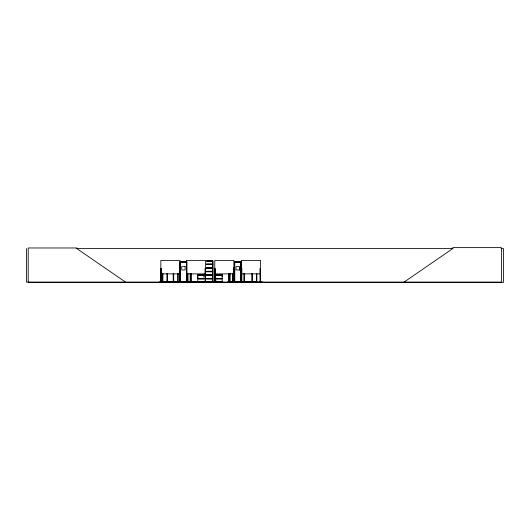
<?xml version="1.0" encoding="UTF-8"?>
<svg xmlns="http://www.w3.org/2000/svg" width="530" height="530" viewBox="0 0 530 530"><rect width="100%" height="100%" fill="white"/><g stroke="black" fill="none" stroke-linecap="round" stroke-linejoin="round"><path stroke-width="0.79" d="M204.11 278.343L197.789 278.343L197.796 276.793M206.521 275.236L212.841 275.236L212.835 278.343L206.521 278.343M206.521 264.616L212.841 264.616L212.835 267.716L206.521 267.716M222.183 276.793L222.183 275.236L215.869 275.236M197.776 282.086L197.789 278.965L204.11 278.965M162.644 281.821L159.04 282.026M162.485 282.059L162.518 281.602M212.861 281.834L216.684 281.821M239.481 281.602L239.481 282.092L243.131 282.092L227.701 282.059L235.698 282.053M239.388 282.059L239.374 281.602M239.547 281.841L243.88 281.741M197.73 282.013L222.196 281.96L222.189 278.965L215.869 278.965M162.365 282.053L162.465 273.354M186.434 282.04L186.355 260.382L205.454 260.382L205.454 282.092M240.746 282.04L240.746 261.833M251.783 282.053L251.882 273.354M239.984 266.988L239.454 267.577L239.514 269.816M202.202 282.079L201.738 282.079L203.593 281.821M201.771 282.079L202.288 281.94M203.089 282.073L203.52 281.675M203.215 282.086L207.369 282.053M203.553 281.94L203.222 282M208.058 281.695L207.879 282.086M208.369 282.086L208.853 282.066L208.012 281.874M210.715 281.973L210.046 281.96M214.948 281.94L215.511 282.073L215.081 282.073M215.048 281.94L214.908 281.602M216.174 282.073L216.664 281.821M216.406 281.94L216.538 282.073M216.637 281.94L216.306 281.94M186.719 261.939L180.067 261.833L180.067 282.092M241.031 261.939L234.379 261.833L234.485 281.993M215.604 273.758L215.319 275.467A1.126 1.126 0 0 0 215.087 277.236L215.326 281.576M404.085 282.092L452.739 248.61L452.739 247.623L501.387 247.623L501.387 282.092L26.5 282.092L26.5 248.61M202.182 282.086L201.996 282.073M203.334 282.086L203.586 281.821M207.998 282.092L208.515 282.086M215.392 282.006L214.941 282.086L214.981 268.591M173.105 282.059L173.171 281.602M206.508 271.347L212.848 271.466M76.24 248.61L452.991 248.61M501.016 248.61L503.5 248.61L503.5 282.377L28.209 282.377L28.209 247.974L76.863 247.974L76.863 248.61L125.511 282.092M206.521 260.873L212.848 260.873M206.521 260.992L212.848 260.985L212.841 263.993L206.521 263.993M206.528 261.184L212.835 261.184L212.835 263.993M180.067 261.939L186.825 261.853L186.805 282.092L186.719 261.833M180.067 262.257L186.825 262.257M234.379 262.224L241.137 262.257M206.481 264.205L212.888 264.205M206.481 264.397L212.888 264.397M206.481 267.935L212.888 267.935M206.481 268.127L212.888 268.127M206.521 268.346L212.841 268.346L212.841 271.334L206.521 271.334L212.835 271.254L212.835 268.346M160.842 268.591L161.286 268.591L161.325 282.092M180.067 268.591L179.617 268.591L179.71 282.092M186.355 268.591L186.805 268.591M233.889 268.591L233.445 268.591L233.405 282.092M239.427 268.591L239.885 268.591M260.555 268.591L260.104 268.591L260.19 282.092M239.421 269.969L236.042 269.969L236.042 266.597L239.421 266.597L239.427 270.174M206.521 271.605L212.848 271.605L212.841 274.613L206.521 274.613M206.528 271.804L212.835 271.804L212.835 274.613M160.842 273.891L179.942 273.891M186.355 273.891L205.454 273.891M214.789 273.891L233.889 273.891M241.448 273.891L260.555 273.891M197.789 274.613L204.11 274.613M215.869 274.613L222.189 274.613M197.743 274.831L204.149 274.831M206.481 274.831L212.888 274.831M215.823 274.831L222.236 274.831M197.743 275.024L204.149 275.024M206.481 275.024L212.888 275.024M215.823 275.024L222.236 275.024M204.11 275.236L197.789 275.236L197.789 278.343M215.869 278.343L222.189 278.343L222.189 275.236M197.743 278.555L204.149 278.555M206.481 278.555L212.888 278.555M215.823 278.555L222.236 278.555M197.743 278.747L204.149 278.747M206.481 278.747L212.888 278.747M215.823 278.747L222.236 278.747M206.521 278.965L212.841 278.965L212.888 282.092M216.147 280.834L215.631 280.834L215.631 281.821M215.048 281.351L215.18 281.821M161.332 281.602L160.795 281.602L160.802 282.092L160.842 260.382L179.942 260.382L179.942 282.092M162.412 281.602L162.975 281.602L162.975 282.092M166.91 281.602L167.473 281.602L167.473 282.092M229.172 281.602L228.609 281.602L228.609 282.092M229.457 281.602L230 281.602L229.994 282.092M256.891 281.602L256.328 281.602L256.328 282.092M260.601 281.602L260.058 281.602L260.064 282.092M162.975 281.741L166.91 281.741M173.734 281.741L177.676 281.741M181.869 281.834L178.246 281.814L181.876 282.053M192.814 281.814L184.579 281.821L192.807 282.092M252.393 281.741L256.328 281.741M258.766 281.821L262.33 281.834M197.796 281.874L222.183 281.874M235.691 281.841L227.728 282.026M178.285 282.053L192.84 282.053M240.938 267.557L241.932 269.114M244.509 282.059L244.443 281.602M234.77 282.04L234.803 261.833M233.935 282.059L233.889 260.382L214.789 260.382L214.749 282.092M190.76 282.059L190.707 273.354M180.14 282.026L180.173 261.833M234.485 261.939L241.137 261.853L241.137 282.092L241.031 261.833M234.432 281.993L234.485 261.833M260.469 281.602L260.535 282.092L260.555 260.382L241.448 260.382L241.508 282.092M260.429 268.591L260.429 282.092M260.223 268.591L260.283 282.092M256.838 273.354L256.891 282.092M256.785 281.602L256.785 282.092M256.381 273.354L256.434 282.092M255.599 282.092L255.599 281.675L231.02 281.675L231.02 282.092M254.897 281.675L254.897 282.092M252.393 281.602L252.393 282.092M252.34 273.354L252.34 282.092M251.929 281.602L251.929 282.092M244.39 273.354L244.337 282.092M243.985 281.602L243.985 282.092M243.932 273.354L243.88 282.092M241.812 282.092L241.773 268.591L241.329 268.591L241.329 282.092L241.415 281.602M241.687 281.602L241.687 282.092M241.653 268.591L241.653 282.092M239.938 281.741L239.938 282.092L239.832 281.602M233.763 268.591L233.763 282.092L233.677 267.57M233.571 268.591L233.531 282.092M233.22 281.602L233.167 282.092M233.16 273.354L233.114 282.092M233.034 273.354L232.961 282.092M232.829 273.354L232.829 282.092M232.796 281.602L232.796 282.092M232.71 273.354L232.67 282.092M231.716 281.675L231.716 282.092M229.954 273.354L229.868 282.092M229.828 273.354L229.775 282.092M229.629 273.354L229.702 282.092M229.589 281.602L229.523 282.092M229.503 273.354L229.47 282.092M229.119 273.354L229.172 282.092M229.066 281.602L229.066 282.092M228.662 273.354L228.715 282.092M218.353 282.092L218.353 281.675L167.864 281.675L167.864 282.092M217.366 281.675L217.366 282.092M215.147 282.092L215.107 268.591L214.663 268.591L214.623 282.092M212.841 264.616L212.841 267.716M212.841 275.236L212.841 278.343M212.835 278.965L212.835 281.874M205.58 282.092L205.58 268.591L205.13 268.591L205.216 282.092M205.401 281.602L205.382 282.092M205.256 268.591L205.256 282.092M205.09 281.602L205.09 282.092M203.858 281.675L203.858 282.092M202.824 281.675L202.871 282.092M191.025 273.354L191.025 282.092M190.906 273.354L190.906 282.092L190.78 281.602M190.641 273.354L190.548 282.092M190.237 281.602L190.237 282.092M190.184 273.354L190.131 282.092M187.905 281.602L187.905 282.092M187.865 273.354L187.845 282.092M187.739 273.354L187.779 282.092M187.666 281.602L187.6 282.092M187.547 273.354L187.507 282.092M187.421 273.354L187.381 282.092M186.606 281.602L186.626 282.092M186.481 268.591L186.534 282.092M186.315 281.602L186.315 282.092M186.136 281.602L186.189 282.092M186.083 281.602L186.083 282.092M185.732 281.602L185.732 282.092M185.626 281.602L185.626 282.092M180.492 261.833L180.492 282.092L180.458 261.833M179.882 281.602L179.869 282.092M179.743 268.591L179.743 282.092M179.584 281.602L179.584 282.092M178.186 273.354L178.239 282.092M178.133 281.602L178.133 282.092M177.782 281.602L177.782 282.092M177.729 273.354L177.676 282.092M173.681 273.354L173.734 282.092M173.628 281.602L173.628 282.092M173.224 273.354L173.224 282.092M168.56 281.675L168.56 282.092M167.42 273.354L167.367 282.092M166.963 273.354L166.91 282.092M162.922 273.354L162.869 282.092M161.266 281.602L161.2 282.092M161.16 268.591L161.107 282.092L160.961 268.591M203.778 275.878A1.126 1.126 0 0 1 203.778 277.005M185.109 266.597L181.73 266.597L181.73 269.969L185.109 269.969L185.109 266.597"/></g></svg>
